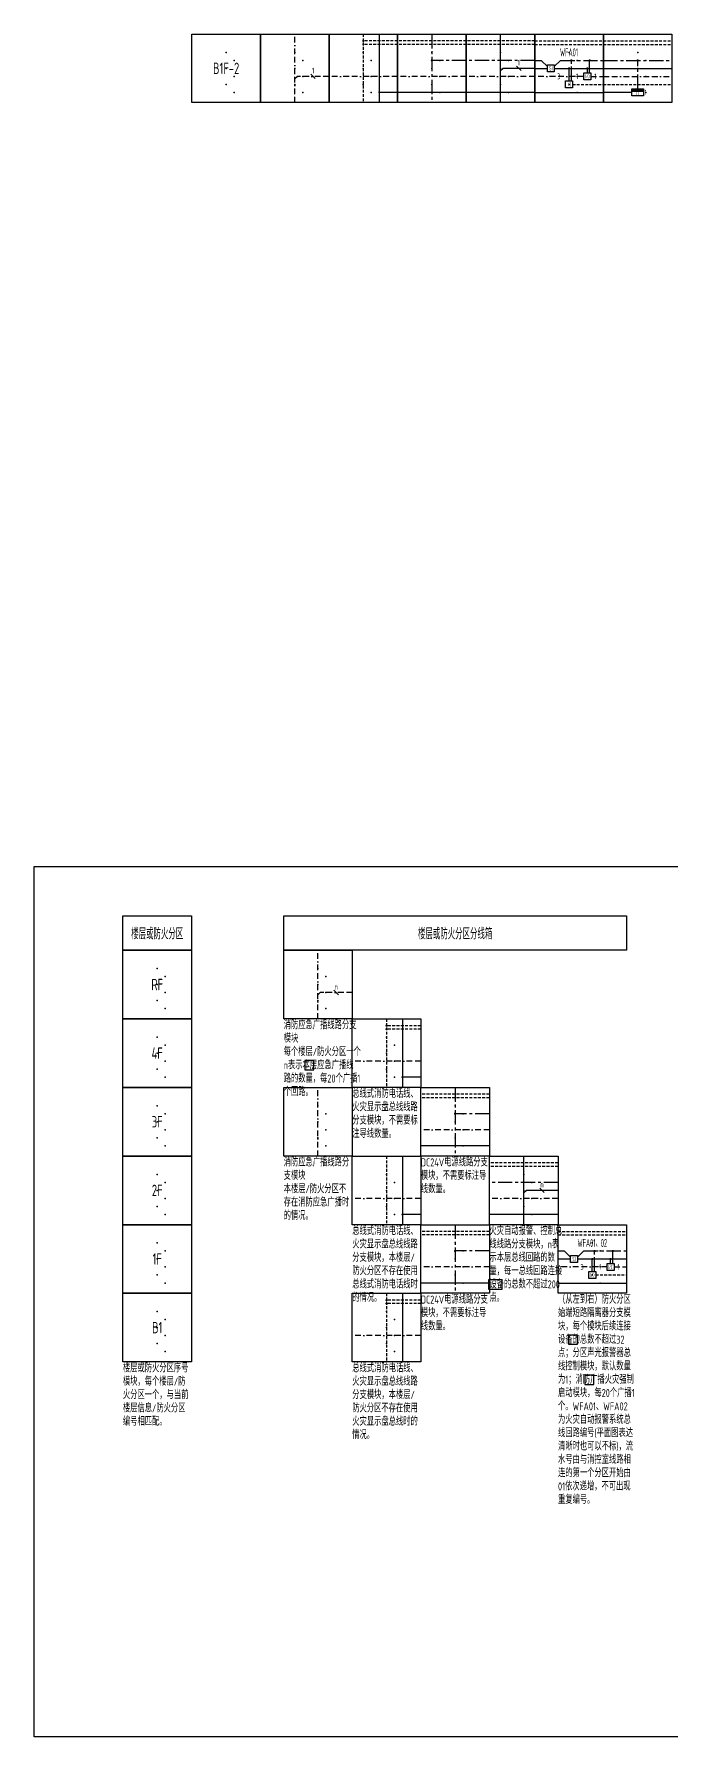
# Model space of a CAD drawing. Header units: millimetres. Extents: x -134159 to 349982, y -111568 to 195981.
# Drawn here: x -6887 to 21016, y 121521 to 195981 of the extents above; entities that cross this region are included whole.
import ezdxf
from ezdxf.enums import TextEntityAlignment as Align

# ---------------------------------------------------------------- set-up
doc = ezdxf.new("R2010")
doc.units = ezdxf.units.MM
doc.header["$LTSCALE"] = 500
doc.header["$MEASUREMENT"] = 0
for name, pattern in [('BORDER', [1.75, 0.5, -0.25, 0.5, -0.25, 0, -0.25]), ('CENTER', [2, 1.25, -0.25, 0.25, -0.25]), ('HIDDEN', [0.375, 0.25, -0.125])]:
    doc.linetypes.add(name, pattern=pattern)
doc.layers.get('0').update_dxf_attribs({"linetype": 'CONTINUOUS'})
for name, color, linetype in [('E-BRST-WIRE', 2, 'BORDER'), ('E-FAS-DEVC', 3, 'CONTINUOUS'), ('E-FAS-WIRE', 4, 'CONTINUOUS'), ('E-FAS-WIRE2', 1, 'CENTER'), ('E-FAS-WIRE5', 4, 'HIDDEN'), ('E-UNIV-DIAG', 2, 'CONTINUOUS'), ('E-UNIV-EL', 140, 'CONTINUOUS'), ('E-UNIV-NOTE', 6, 'CONTINUOUS'), ('说明', 7, 'CONTINUOUS')]:
    doc.layers.add(name, color=color, linetype=linetype)
doc.styles.add('TH-STYLE3', font='tssdeng.shx', dxfattribs={"width": 0.7, "bigfont": 'tssdchn.shx'})

# ---------------------------------------------------------------- blocks, each defined once
blk = doc.blocks.new('E-ES01')
blk.add_lwpolyline([(0, 3000), (3000, 3000), (3000, 0), (0, 0)], close=True)
for p in [(1500, 2200), (1500, 1500), (1850, 1850), (1500, 800), (1850, 1150), (1850, 450)]:
    blk.add_point(p)
blk = doc.blocks.new('E-ANNO04')
blk.add_line((-1, -1), (1, 1))
at = {"style": 'TH-STYLE3', "width": 0.7}
blk.add_attdef('N', text='', height=2.5, dxfattribs=at).set_placement((0, 2.5), align=Align.MIDDLE)
blk = doc.blocks.new('E-BFAS540')
blk.add_lwpolyline([(-1.5, -1.5), (-1.5, 1.5), (1.5, 1.5), (1.5, -1.5)], close=True)
at = {"layer": 'E-UNIV-EL', "style": 'TH-STYLE3', "width": 0.7}
blk.add_attdef('F', text='', height=1.7, dxfattribs=at).set_placement((0, 0), align=Align.MIDDLE)
blk = doc.blocks.new('E-BFAS520')
blk.add_lwpolyline([(-1.5, -1.5), (-1.5, 1.5), (1.5, 1.5), (1.5, -1.5)], close=True)
at = {"layer": 'E-UNIV-EL', "style": 'TH-STYLE3', "width": 0.5}
blk.add_attdef('F', text='', height=1.7, dxfattribs=at).set_placement((0, 0), align=Align.MIDDLE)
blk = doc.blocks.new('E-BFAS030')
blk.add_lwpolyline([(-2.5, -1.5), (-2.5, 1.5), (2.5, 1.5), (2.5, -1.5)], close=True)
at = {"layer": 'E-UNIV-EL'}
for p, q in [((-2.5, 1), (2.5, 1)), ((-2.5, 0.5), (2.5, 0.5))]:
    blk.add_line(p, q, dxfattribs=at)
at = {"layer": 'E-UNIV-EL', "style": 'TH-STYLE3', "width": 0.7}
blk.add_attdef('F', text='', height=1.5, dxfattribs=at).set_placement((0, -0.5), align=Align.MIDDLE)

msp = doc.modelspace()

# ---------------------------------------------------------------- linework, layer by layer
at = {"layer": 'E-BRST-WIRE'}
for p, q in [((4516, 192981), (4516, 195981)), ((4516, 194031), (4616, 194131)), ((6016, 194131), (4616, 194131)), ((9016, 194131), (6016, 194131)), ((12016, 194131), (9016, 194131)), ((15016, 194131), (12016, 194131)), ((17166, 194131), (15016, 194131)), ((17466, 194131), (18016, 194131)), ((18016, 194131), (21016, 194131)), ((5532, 152920), (5532, 155920)), ((5532, 153970), (5632, 154070)), ((7032, 154070), (5632, 154070)), ((10032, 151070), (7032, 151070)), ((5532, 146920), (5532, 149920)), ((13032, 148070), (10032, 148070)), ((10032, 145070), (7032, 145070)), ((16032, 145070), (13032, 145070)), ((13032, 142070), (10032, 142070)), ((18182, 142070), (16032, 142070)), ((18482, 142070), (19032, 142070)), ((10032, 139070), (7032, 139070))]:
    msp.add_line(p, q, dxfattribs=at)
at = {"layer": 'E-FAS-WIRE'}
for p, q in [((8216, 195981), (8216, 192981)), ((13516, 192981), (13516, 195981)), ((13516, 194381), (13616, 194481)), ((15016, 194481), (13616, 194481)), ((15016, 194481), (15566, 194481)), ((15866, 194481), (18016, 194481)), ((16516, 193931), (16516, 194481)), ((17316, 194281), (17316, 194481)), ((18016, 194481), (21016, 194481)), ((9016, 193431), (8216, 193431)), ((12016, 193431), (9016, 193431)), ((15016, 193431), (12016, 193431)), ((15016, 193431), (18016, 193431)), ((19266, 193431), (18016, 193431)), ((9232, 152920), (9232, 149920)), ((10032, 150370), (9232, 150370)), ((9232, 146920), (9232, 143920)), ((13032, 147370), (10032, 147370)), ((14532, 143920), (14532, 146920)), ((14532, 145320), (14632, 145420)), ((16032, 145420), (14632, 145420)), ((10032, 144370), (9232, 144370)), ((16032, 144370), (13032, 144370)), ((16032, 142420), (16582, 142420)), ((16882, 142420), (19032, 142420)), ((17532, 141870), (17532, 142420)), ((18332, 142220), (18332, 142420)), ((9232, 140920), (9232, 137920)), ((13032, 141370), (10032, 141370)), ((16032, 141370), (19032, 141370))]:
    msp.add_line(p, q, dxfattribs=at)
at = {"layer": 'E-FAS-WIRE', "const_width": 50}
for points in [[(16491, 194481, 1), (16541, 194481, 1)], [(17291, 194481, 1), (17341, 194481, 1)], [(8191, 193431, 1), (8241, 193431, 1)], [(9207, 150370, 1), (9257, 150370, 1)], [(9207, 144370, 1), (9257, 144370, 1)], [(17507, 142420, 1), (17557, 142420, 1)], [(18307, 142420, 1), (18357, 142420, 1)]]:
    msp.add_lwpolyline(points, format="xyb", close=True, dxfattribs=at)
at = {"layer": 'E-FAS-WIRE2'}
for p, q in [((10516, 195981), (10516, 192981)), ((12016, 194831), (10516, 194831)), ((15016, 194831), (12016, 194831)), ((15016, 194831), (15291, 194831)), ((15566, 194556), (15291, 194831)), ((15866, 194556), (16141, 194831)), ((16141, 194831), (18016, 194831)), ((16616, 193931), (16616, 194831)), ((17416, 194281), (17416, 194831)), ((18016, 194831), (21016, 194831)), ((19516, 193581), (19516, 194831)), ((11532, 149920), (11532, 146920)), ((13032, 148770), (11532, 148770)), ((16032, 145770), (13032, 145770)), ((11532, 143920), (11532, 140920)), ((13032, 142770), (11532, 142770)), ((16032, 142770), (16307, 142770)), ((16582, 142495), (16307, 142770)), ((16882, 142495), (17157, 142770)), ((17157, 142770), (19032, 142770)), ((17632, 141870), (17632, 142770)), ((18432, 142220), (18432, 142770))]:
    msp.add_line(p, q, dxfattribs=at)
at = {"layer": 'E-FAS-WIRE2', "const_width": 50}
for points in [[(10491, 194831, 1), (10541, 194831, 1)], [(16591, 194831, 1), (16641, 194831, 1)], [(17391, 194831, 1), (17441, 194831, 1)], [(19491, 194831, 1), (19541, 194831, 1)], [(11507, 148770, 1), (11557, 148770, 1)], [(11507, 142770, 1), (11557, 142770, 1)], [(17607, 142770, 1), (17657, 142770, 1)], [(18407, 142770, 1), (18457, 142770, 1)]]:
    msp.add_lwpolyline(points, format="xyb", close=True, dxfattribs=at)
at = {"layer": 'E-FAS-WIRE5'}
for p, q in [((7516, 195981), (7516, 192981)), ((9016, 195681), (7516, 195681)), ((9016, 195531), (7516, 195531)), ((12016, 195681), (9016, 195681)), ((12016, 195531), (9016, 195531)), ((15016, 195681), (12016, 195681)), ((15016, 195531), (12016, 195531)), ((15016, 195681), (18016, 195681)), ((15016, 195531), (18016, 195531)), ((18016, 195681), (21016, 195681)), ((18016, 195531), (21016, 195531)), ((16666, 193781), (18016, 193781)), ((18016, 193781), (21016, 193781)), ((8532, 152920), (8532, 149920)), ((10032, 152620), (8532, 152620)), ((10032, 152470), (8532, 152470)), ((13032, 149620), (10032, 149620)), ((13032, 149470), (10032, 149470)), ((8532, 146920), (8532, 143920)), ((16032, 146620), (13032, 146620)), ((16032, 146470), (13032, 146470)), ((13032, 143620), (10032, 143620)), ((13032, 143470), (10032, 143470)), ((16032, 143620), (19032, 143620)), ((16032, 143470), (19032, 143470)), ((17682, 141720), (19032, 141720)), ((8532, 140920), (8532, 137920)), ((10032, 140620), (8532, 140620)), ((10032, 140470), (8532, 140470))]:
    msp.add_line(p, q, dxfattribs=at)
at = {"layer": 'E-FAS-WIRE5', "const_width": 50}
for points in [[(7491, 195681, 1), (7541, 195681, 1)], [(7491, 195531, 1), (7541, 195531, 1)], [(8507, 152620, 1), (8557, 152620, 1)], [(8507, 152470, 1), (8557, 152470, 1)], [(8507, 140620, 1), (8557, 140620, 1)], [(8507, 140470, 1), (8557, 140470, 1)]]:
    msp.add_lwpolyline(points, format="xyb", close=True, dxfattribs=at)
at = {"layer": 'E-UNIV-DIAG'}
for points in [[(-3000, 157420), (0, 157420), (0, 155920), (-3000, 155920)], [(4032, 157420), (19032, 157420), (19032, 155920), (4032, 155920)]]:
    msp.add_lwpolyline(points, close=True, dxfattribs=at)
at = {"layer": '说明'}
msp.add_lwpolyline([(73068, 121521), (-6887, 121521), (-6887, 159575), (73068, 159575)], close=True, dxfattribs=at)
at = {"layer": '说明', "color": 3}
for points in [[(5346, 151092), (4956, 151092), (4956, 150688), (5346, 150688)], [(13585, 141502), (12990, 141502), (12990, 141098), (13585, 141098)], [(16887, 139096), (16497, 139096), (16497, 138692), (16887, 138692)], [(17594, 137340), (17204, 137340), (17204, 136937), (17594, 136937)]]:
    msp.add_lwpolyline(points, close=True, dxfattribs=at)

# ---------------------------------------------------------------- block references
at = {"layer": 'E-FAS-DEVC', "xscale": 100, "yscale": 100, "zscale": 100}
for name, p, values in [('E-BFAS540', (15716, 194481), {'F': 'SI'}), ('E-BFAS520', (16516, 193781), {'F': 'I/O'}), ('E-BFAS520', (17316, 194131), {'F': 'I/O'}), ('E-BFAS030', (19516, 193431), {'F': 'D'}), ('E-BFAS540', (16732, 142420), {'F': 'SI'}), ('E-BFAS520', (18332, 142070), {'F': 'I/O'}), ('E-BFAS520', (17532, 141720), {'F': 'I/O'})]:
    msp.add_blockref(name, p, dxfattribs=at).add_auto_attribs(values)
at = {"layer": 'E-UNIV-DIAG'}
for p in [(16, 192981), (3016, 192981), (6016, 192981), (9016, 192981), (12016, 192981), (15016, 192981), (18016, 192981), (-3000, 152920), (4032, 152920), (-3000, 149920), (7032, 149920), (-3000, 146920), (4032, 146920), (10032, 146920), (-3000, 143920), (7032, 143920), (13032, 143920), (-3000, 140920), (10032, 140920), (16032, 140920), (-3000, 137920), (7032, 137920)]:
    msp.add_blockref('E-ES01', p, dxfattribs=at)
at = {"layer": 'E-UNIV-NOTE'}
ref = msp.add_blockref('E-ANNO04', (5316, 194131), dxfattribs=dict(at, xscale=-100, yscale=100, zscale=100))
ref.add_attrib('N', '1', dxfattribs={"layer": '0', "height": 250, "rotation": 360, "style": 'TH-STYLE3', "width": 0.7}).set_placement((5316, 194381), align=Align.MIDDLE)
ref = msp.add_blockref('E-ANNO04', (14316, 194481), dxfattribs=dict(at, xscale=-100, yscale=100, zscale=100))
ref.add_attrib('N', '1', dxfattribs={"layer": '0', "height": 250, "rotation": 360, "style": 'TH-STYLE3', "width": 0.7}).set_placement((14316, 194731), align=Align.MIDDLE)
ref = msp.add_blockref('E-ANNO04', (6332, 154070), dxfattribs=dict(at, xscale=-100, yscale=100, zscale=100))
ref.add_attrib('N', 'n', dxfattribs={"layer": '0', "height": 250, "rotation": 360, "style": 'TH-STYLE3', "width": 0.7}).set_placement((6332, 154320), align=Align.MIDDLE)
ref = msp.add_blockref('E-ANNO04', (15332, 145420), dxfattribs=dict(at, xscale=-100, yscale=100, zscale=100))
ref.add_attrib('N', 'n', dxfattribs={"layer": '0', "height": 250, "rotation": 360, "style": 'TH-STYLE3', "width": 0.7}).set_placement((15332, 145670), align=Align.MIDDLE)

# ---------------------------------------------------------------- texts
at = {"layer": 'E-UNIV-NOTE', "style": 'TH-STYLE3'}
for s, height, width, p in [('WFA01', 350, 0.5, (16516, 195181)), ('B1F-2', 500, 0.7, (1516, 194481)), ('3', 250, 0.7, (16066, 194131)), ('1', 250, 0.7, (16866, 194131)), ('1', 250, 0.7, (17666, 194131)), ('1', 250, 0.7, (19866, 193431)), ('楼层或防火分区', 500, 0.5, (-1500, 156670)), ('楼层或防火分区分线箱', 500, 0.5, (11532, 156670)), ('RF', 500, 0.7, (-1500, 154420)), ('4F', 500, 0.7, (-1500, 151420)), ('3F', 500, 0.7, (-1500, 148420)), ('2F', 500, 0.7, (-1500, 145420)), ('WFA01、02', 350, 0.5, (17532, 143120)), ('1F', 500, 0.7, (-1500, 142420)), ('3', 250, 0.7, (17082, 142070)), ('1', 250, 0.7, (17882, 142070)), ('1', 250, 0.7, (18682, 142070)), ('B1', 500, 0.7, (-1500, 139420))]:
    msp.add_text(s, height=height, dxfattribs=dict(at, width=width)).set_placement(p, align=Align.MIDDLE)
at = {"layer": '说明', "char_height": 350, "attachment_point": 1, "style": 'TH-STYLE3'}
for s, insert in [('消防应急广播线路分支模块\\P每个楼层/防火分区一个\\Pn表示本层应急广播线路的数量，每{\\C1;\\c268534;20}个广播1个回路。', (4032, 152820)), ('总线式消防电话线、火灾显示盘总线线路分支模块，不需要标注导线数量。', (7032, 149820)), ('消防应急广播线路分支模块\\P本楼层/防火分区不存在消防应急广播时的情况。', (4032, 146820)), ('DC24V电源线路分支模块，不需要标注导线数量。', (10032, 146820)), ('总线式消防电话线、火灾显示盘总线线路分支模块，本楼层/防火分区不存在使用总线式消防电话线时的情况。', (7032, 143820)), ('火灾自动报警、控制总线线路分支模块，n表示本层总线回路的数量，每一总线回路连接设备的总数不超过{\\C1;200}点。', (13032, 143820)), ('DC24V电源线路分支模块，不需要标注导线数量。', (10032, 140820)), ('（从左到右）防火分区始端短路隔离器分支模块，每个模块后续连接设备的总数不超过{\\C1;32}点；分区声光报警器总线控制模块，默认数量为1；消防广播火灾强制启动模块，每{\\C1;20}个广播1个。WFA01、WFA02为火灾自动报警系统总线回路编号(平面图表达清晰时也可以不标)，流水号由与消控室线路相连的第一个分区开始由01依次递增，不可出现重复编号。', (16032, 140820)), ('楼层或防火分区序号模块，每个楼层/防火分区一个，与当前楼层信息/防火分区编号相匹配。', (-3000, 137820)), ('总线式消防电话线、火灾显示盘总线线路分支模块，本楼层/防火分区不存在使用火灾显示盘总线时的情况。', (7032, 137820))]:
    msp.add_mtext_dynamic_manual_height_columns(s, width=3000, gutter_width=9, heights=[0], dxfattribs=dict(at, insert=insert))

doc.saveas('drawing.dxf')
